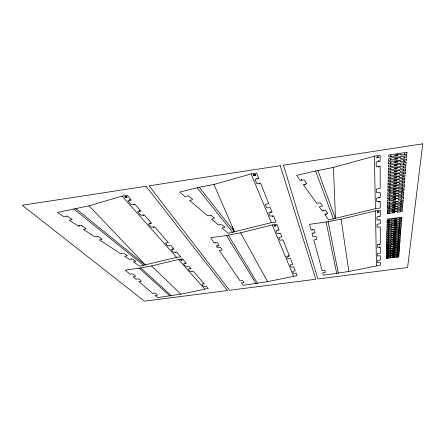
<?xml version="1.0" encoding="UTF-8"?>
<svg xmlns="http://www.w3.org/2000/svg" width="445" height="445" viewBox="0 0 445 445"><rect width="100%" height="100%" fill="white"/><g stroke="black" fill="none" stroke-linecap="round" stroke-linejoin="round"><path stroke-width="0.67" d="M386.254 256.871L386.277 255.964M386.293 255.208L386.421 254.234L399.037 252.588M386.332 253.517L386.355 252.593M386.399 250.869L386.427 251.837L390.443 251.303M386.416 249.99L386.438 249.033M386.46 248.221L386.483 247.253M386.505 246.435L386.527 245.445M386.544 244.617L386.572 243.615M386.588 242.77L386.616 241.757M386.661 239.866L386.688 240.929L390.894 240.361M386.683 238.993L386.833 237.88L400.339 236.072M386.727 237.063L386.755 236M386.772 235.099L386.8 234.02M386.822 233.108L386.85 232.006M386.872 231.083L386.9 229.965M386.944 227.89L387.05 229.058L391.316 228.474L391.839 227.707L396.339 227.2L394.086 227.69L393.992 228.057M386.972 226.933L387.133 225.704L401.312 223.779M387.022 224.808L387.183 223.557L401.485 221.61M387.072 222.645L387.1 221.454M387.128 220.447L387.295 219.157L401.829 217.166M387.289 213.606L387.317 212.332M387.345 211.258L387.378 209.962M387.434 207.548L387.495 208.911L395.01 207.826M387.462 206.43L387.495 205.089M387.523 203.955L387.551 202.592M387.589 201.118L387.767 199.633L403.381 197.435M387.651 198.542L387.834 197.035L403.587 194.81M387.712 195.928L387.895 194.387L403.799 192.134M387.779 193.263L387.962 191.695L404.01 189.409M387.84 190.543L387.879 189.047M387.945 186.255L388.007 187.835L396.106 186.616M387.973 184.959L388.012 183.407M388.084 180.503L388.146 182.144L396.395 180.893M388.151 177.544L388.251 179.218L396.4 178.022L396.584 177.472M388.224 174.529L388.29 176.237L396.701 174.952M388.257 173.133L388.301 171.453M388.335 170.035L388.374 168.316M388.452 165.117L388.513 166.931L396.99 165.668C398.464 164.033 392.907 166.052 394.86 164.9L400.077 164.138L400.439 164.283L400.4 165.073M388.485 163.638L388.53 161.858M388.563 160.345L388.78 158.409L406.658 155.75M387.567 258.2L387.979 257.827L387.601 258.228M387.628 256.264L387.829 256.593L388.057 256.209M387.667 254.89L387.673 254.59M387.728 252.899L387.934 253.238L388.162 252.838M387.873 247.893L387.884 247.576M387.929 246.096L387.94 245.779M387.984 244.277L388.424 243.86M388.051 242.097L388.262 242.469L388.507 242.036M388.107 240.211L388.324 240.595L388.563 240.15M388.151 238.642L388.396 238.192L388.613 238.581M388.212 236.707L388.218 236.356M388.329 232.741L388.58 232.268L388.802 232.674M388.402 230.343L388.624 230.76L388.88 230.282M388.452 228.647L388.707 228.157L388.93 228.58M388.513 226.549L388.524 226.177M388.641 222.25L388.652 221.866M388.707 220.047L388.969 219.53L389.208 219.98M388.913 213.188C389.108 211.77 389.748 213.65 388.952 213.238M388.98 210.835C389.175 209.367 389.87 211.336 388.991 210.858M389.052 208.438L389.069 208.01M389.125 205.996C389.297 204.5 390.043 206.452 389.153 206.041M389.203 203.515L389.214 203.07M389.442 195.466C389.592 193.87 390.415 195.939 389.47 195.511M389.614 189.581L389.62 190.104L390.154 189.998M389.686 187.295L389.698 186.8M389.942 178.651L389.981 178.078L390.538 178.033M388.101 254.835L388.107 254.534M388.218 251.119L387.801 251.52L388.196 251.091M388.324 247.832L388.329 247.515M388.379 246.035L388.39 245.718M388.435 244.216L388.446 243.888M388.68 236.64L388.674 236.267L388.235 236.328M388.997 226.483L389.013 226.11M389.069 224.352C389.114 223.04 388.04 224.853 389.058 224.375M389.136 222.183L389.147 221.794M389.586 207.932L389.542 208.41L389.069 208.471M389.837 200.139C389.959 201.635 388.613 199.933 389.826 200.111M390.087 192.234C390.159 193.836 388.874 191.934 390.076 192.207M390.159 189.987L390.17 189.481L389.62 189.57M390.243 187.212L390.243 186.678L389.72 186.755M390.348 183.88C390.432 185.565 389.08 183.568 390.348 183.857M390.426 181.504C390.582 179.747 389.164 182.216 390.426 181.516M390.538 178.044L390.499 178.617L389.965 178.695M390.198 257.989L390.526 257.438L394.548 257.004M390.265 256.342L390.599 255.792L394.648 255.347M390.332 254.679L390.671 254.112L394.748 253.667M390.404 252.983C390.532 250.824 398.392 252.087 392.79 252.382M390.476 251.269C390.593 249.089 398.531 250.346 392.879 250.657M390.549 249.439C390.693 247.214 398.637 248.533 392.985 248.822M390.621 247.67C390.727 245.445 398.815 246.725 393.063 247.047M390.699 245.874C390.844 243.576 398.937 244.967 393.157 245.245M390.849 242.202C390.933 239.894 399.265 241.229 393.347 241.552M390.927 240.322L391.244 239.699L395.243 239.154L395.622 239.243L393.497 239.649L393.38 239.994L400.033 239.149L400.233 238.042M391.088 236.473C391.066 234.17 399.766 235.377 393.641 235.8M391.166 234.504C391.172 232.145 399.899 233.419 393.758 233.82M391.505 226.31C391.394 223.924 400.617 225.098 394.159 225.598M391.594 224.18L391.934 223.473L396.2 222.873L396.601 222.978L394.32 223.429L394.209 223.818L401.301 222.901L401.518 221.643M391.772 219.802L392.117 219.079L396.456 218.462L396.862 218.573L394.531 219.04L394.437 219.435L401.74 218.462M393.113 245.284L393.219 245.59L399.677 244.717M393.285 241.874L393.302 241.596M393.48 238.081L393.497 237.791M393.58 236.139L393.597 235.844M393.68 234.165L393.697 233.87M393.786 232.162L393.797 231.862M393.903 229.82L394.014 230.165L400.806 229.236L401.017 228.04M394.12 225.637L394.231 225.993L401.223 225.009M394.32 221.643L394.337 221.315M394.804 212.209L394.615 212.643L387.35 213.644M394.91 210.196L394.926 209.84M395.032 207.793L395.049 207.426M395.16 205.345L395.177 204.973M395.282 202.853L395.227 202.431L392.774 202.57L397.73 201.73L398.136 201.819L398.225 202.503L402.925 201.835L403.181 200.367M395.433 200L395.449 199.616M395.566 197.413L395.583 197.024M395.7 194.782L395.716 194.382M395.855 191.695L395.666 192.196L387.806 193.297M395.994 188.958L395.805 189.47L387.873 190.582M396.117 186.589C396.64 185.126 392.256 187.05 393.931 186.032L398.809 185.337L399.109 186.155M396.284 183.323L396.122 183.846L388.018 185.003M396.412 180.865L396.434 180.425M396.718 174.918C397.313 173.339 392.718 175.419 394.448 174.312L399.515 173.578L399.86 173.711L399.827 174.457M396.896 171.397L396.706 171.965L388.29 173.177M397.057 168.266L396.845 168.85L388.363 170.073M397.363 162.303C397.991 160.617 393.196 162.837 395.004 161.641L400.278 160.862L400.639 161.007L400.6 161.819M397.557 158.487L397.379 159.099L388.607 160.395M397.73 155.094L397.53 155.722L388.68 157.029L388.841 155.01L406.925 152.307M397.519 212.176C398.047 209.534 387.968 213.505 394.771 212.17M397.663 209.806C398.103 207.136 388.084 211.169 394.893 209.801M397.813 207.398C398.353 204.694 388.101 208.744 395.015 207.392M398.292 199.594C398.981 196.851 388.179 200.934 395.421 199.583M398.447 197.002C399.115 194.209 388.257 198.359 395.555 196.99M398.609 194.365C399.321 191.506 388.324 195.744 395.688 194.348M398.776 191.678L398.792 190.988L398.425 190.894L393.224 191.817L395.828 191.656M398.943 188.941L398.642 188.14L393.341 189.097L395.967 188.919M399.282 183.312L399.321 182.606L398.926 182.483L393.58 183.462L396.256 183.284M399.643 177.466L399.666 176.715L399.276 176.604L393.825 177.577L396.556 177.433M400.8 158.498L400.828 157.647L400.417 157.524L394.632 158.592L397.535 158.448M401.006 155.105L401.04 154.237L400.622 154.109L394.771 155.244L397.713 155.055M396.979 256.971L397.001 256.682M397.118 255.024L397.513 255.285M397.235 253.339L397.43 253.678L397.669 253.283M397.335 251.937L397.774 251.547L397.368 251.97M397.457 250.207L397.708 249.801L397.897 250.151M397.608 248.054L397.619 248.405L398.014 248.338M397.713 246.586L397.735 246.269M397.841 244.778L397.863 244.455M398.103 241.079L398.559 240.656M398.236 239.188L398.698 238.759L398.258 239.221M398.37 237.268L398.837 236.829M398.509 235.316L398.776 234.854L398.981 235.249M398.648 233.33L398.676 232.98M398.792 231.317L398.815 230.961M398.937 229.27L399.209 228.791L399.415 229.208M399.082 227.195L399.36 226.705L399.566 227.128M399.232 225.081L399.26 224.703M399.382 222.934L399.41 222.55M399.693 218.528L399.983 218.006L400.194 218.462M400.183 211.614L400.478 211.064L400.7 211.542M400.35 209.239C400.556 207.793 401.251 209.667 400.389 209.284M400.522 206.819L400.823 206.252L401.045 206.747M400.695 204.361L400.75 203.882L401.245 203.821M400.873 201.858L400.906 201.413M401.262 196.39L401.318 195.883L401.829 195.817M401.446 193.742L401.479 193.269M401.829 188.296L401.891 187.762L402.419 187.695M402.269 182.138C402.325 183.868 403.348 181.215 402.269 182.127M397.407 256.915L397.43 256.626M397.53 255.258L397.552 254.963M398.03 248.31L398.053 247.999M398.186 246.213L397.747 246.625M398.314 244.4L397.886 244.822M398.425 242.881L398.447 242.558M398.559 241.018L398.587 240.689M398.837 237.202L398.865 236.862M399.148 232.913L398.687 233.375M399.293 230.894L398.815 231.356M399.721 225.014L399.749 224.636M399.877 222.862L399.905 222.483M401.257 203.849L401.201 204.327L400.711 204.394M401.44 201.335L401.384 201.824L400.884 201.885M401.835 195.845L401.779 196.351L401.29 196.434M402.191 190.966L402.224 190.482M402.425 187.729L402.369 188.263L401.846 188.335M402.63 184.92C402.647 186.6 401.362 184.636 402.625 184.898M403.265 176.17C403.331 177.917 401.963 175.842 403.259 176.148M398.753 256.871L398.826 255.975M398.887 255.219L398.954 254.306M399.015 253.539L399.087 252.615M399.148 251.837L399.221 250.897M399.287 250.107L399.36 249.156M399.432 248.271L399.504 247.303M399.571 246.486L399.643 245.507M399.71 244.678L399.788 243.682M399.855 242.842L399.933 241.83M399.999 240.979L400.083 239.955M400.383 236.106L400.183 237.23L393.547 238.114M400.539 234.137L400.378 235.266L393.647 236.173M400.606 233.23L400.695 232.14M400.767 231.216L400.85 230.104M401.179 225.943L401.001 227.15L394.036 228.09M401.257 224.975L401.346 223.813M401.596 220.642L401.574 219.396L387.15 221.404M401.768 218.423L401.863 217.199M402.497 209.128L402.597 207.821M402.792 205.379L402.619 206.775L397.858 207.437M402.986 202.898L402.797 204.322L398.136 204.989C398.42 202.319 388.218 206.246 395.149 204.939M403.298 198.882L403.409 197.469M403.615 194.843L403.431 196.345L398.486 197.04M403.826 192.168L403.637 193.697L398.648 194.404M404.038 189.448L403.849 191L398.826 191.723M404.255 186.672L404.066 188.257L398.993 188.986M404.355 185.393L404.349 183.791L387.99 186.199M404.583 182.539L404.705 180.965M404.933 178.028L404.627 179.741L399.56 180.475L399.482 179.68L399.048 179.574L393.697 180.553L396.406 180.386M405.278 173.656L405.406 171.987M405.517 170.574L405.651 168.878M405.901 165.701L405.595 167.542L400.322 168.327L400.227 167.465L399.721 167.353L394.214 168.388L397.035 168.227M406.151 162.464L405.935 164.311L400.428 165.117M406.413 159.16L406.157 161.062L400.639 161.869M406.674 155.789L406.435 157.725L400.845 158.548M406.797 154.226L406.947 152.346M390.226 187.256L389.703 187.334M402.169 191.011C401.896 191.645 401.201 190.204 402.219 190.454M401.485 193.258C402.363 192.652 401.902 194.293 401.473 193.786M125.206 197.174L126.552 196.918L126.847 197.257L126.308 197.469L127.259 197.324L126.397 196.345L124.956 196.673M394.726 253.733L392.713 254.078M394.648 255.386L392.607 255.764M394.526 257.065L392.534 257.41M378.534 166.814L378.99 166.736M378.99 166.792L378.556 166.875M301.109 179.808L301.543 179.747M301.549 179.808L301.143 179.875M304.63 184.72L305.048 184.653M305.07 184.714L304.653 184.781M256.999 178.306L257.438 178.261M257.438 178.323L257.015 178.373M259.174 183.729L259.607 183.685M259.607 183.752L259.201 183.802M389.219 203.054C390.048 202.486 389.664 204.044 389.219 203.549M389.069 207.987L389.581 207.91M377.805 156.835L377.371 157.435L378.261 157.296L377.972 156.996A3.415 1.496 -10.8 0 1 377.827 156.79M400.912 201.39L401.429 201.307M401.034 206.775L400.561 206.869M400.684 211.57L400.222 211.659M129.484 199.833L129.912 199.816M129.923 199.877L129.501 199.894M388.535 161.83L406.391 159.121M388.457 165.095L406.135 162.425M397.346 162.342L388.53 163.688M406.763 154.287L401.051 155.16M405.501 170.607L400.116 171.453L400.038 170.607L399.588 170.496L394.081 171.536L396.879 171.358M389.186 220.014L388.735 220.086M388.663 221.838L389.13 221.766M389.091 222.239L388.68 222.294M388.535 226.149L388.997 226.077M388.958 226.533L388.541 226.583M388.891 228.63L388.474 228.68M388.407 230.321L388.863 230.254M400.177 218.495L399.721 218.567M388.785 232.707L388.368 232.78M399.421 222.522L399.888 222.45M399.855 222.901L399.421 222.973M399.271 224.675L399.732 224.608M323.087 210.435L323.454 210.379M388.657 236.673L388.224 236.729M399.699 225.048L399.271 225.12M323.443 210.468L323.115 210.502M388.596 238.609L388.19 238.681M399.527 227.178L399.109 227.228M270.504 211.954L270.888 211.915M270.888 211.981L270.538 212.026M399.376 229.258L398.97 229.314M388.39 168.282L405.879 165.662M398.826 230.933L399.282 230.866M325.918 214.39L326.285 214.334L325.946 214.457M398.687 232.958L399.132 232.885M388.313 171.42L405.634 168.839M388.24 174.496L405.389 171.954M398.959 235.283L398.542 235.355M398.82 237.235L398.409 237.307M388.168 177.516L405.139 174.996L404.961 176.748L399.693 177.516M398.542 241.051L398.136 241.118M388.096 180.47L404.906 177.989M388.029 183.373L404.677 180.926M378.756 197.213L379.14 197.152M379.151 197.218L378.767 197.28M387.89 189.019L404.227 186.633M405.228 173.711L399.866 174.507M378.79 201.852L379.168 201.791M379.168 201.863L378.806 201.919M133.761 204.7L134.173 204.689M134.173 204.767L133.778 204.778M404.533 182.595L399.326 183.357M404.31 185.443L399.137 186.188M139.124 210.819L139.524 210.808M139.519 210.88L139.135 210.891M378.89 216.137L379.246 216.081M143.073 215.33L143.468 215.319M143.44 215.408L143.095 215.408M149.937 223.162L150.31 223.145M150.31 223.223L149.971 223.245M153.542 227.284L153.909 227.267L153.553 227.351M388.123 240.183L388.541 240.116M388.068 242.063L388.479 242.002M388.385 244.266L388.007 244.305M387.957 245.746L388.363 245.685M272.245 216.259L272.601 216.22M272.601 216.303L272.268 216.337M388.329 246.091L387.979 246.135M387.901 247.548L388.307 247.487M388.307 247.859L387.912 247.926M398.397 242.92C398.069 243.337 397.73 242.353 398.425 242.525M397.88 244.427L398.292 244.366M387.74 252.871L388.14 252.81M397.752 246.241L398.164 246.18M387.69 254.562L388.084 254.507M388.084 254.857L387.701 254.924M397.624 248.026L398.03 247.965M387.639 256.237L388.034 256.181M395.677 194.815L387.751 195.967M397.847 250.201L397.502 250.246M387.573 202.553L403.159 200.333M395.533 197.458L387.701 198.587M397.252 253.311L397.646 253.255M277.691 229.831L278.03 229.798M387.512 205.056L402.947 202.859M395.399 200.044L387.639 201.157M397.135 254.996L397.53 254.935M387.456 207.515L402.753 205.345M397.018 256.654L397.407 256.598M395.255 202.898L387.573 203.994M397.379 256.949L397.023 257.01M387.395 209.929L402.564 207.787M279.21 233.608L279.543 233.575M403.27 198.921L398.336 199.633M395.127 205.384L387.512 206.469M387.339 212.298L402.375 210.185L402.258 211.559L397.58 212.215M378.923 220.186L379.257 220.13M394.887 210.229L387.384 211.292M402.464 209.172L397.713 209.845M312.04 229.603L312.368 229.564M312.373 229.637L312.084 229.687M313.041 233.347L313.363 233.308M214.98 242.536L215.297 242.514M217.344 246.024L217.661 246.002M78.815 225.582L79.204 225.593M79.199 225.66L78.826 225.66M391.734 219.847L387.172 220.486M394.37 221.282L396.734 220.764L392.117 221.271L391.561 222.083L387.111 222.678M391.567 224.213L387.078 224.842M386.972 227.857L401.145 225.91M391.466 226.349L387.017 226.967M172.56 248.983L172.883 248.966M401.529 220.698L394.381 221.682M386.922 229.932L400.984 228.012M172.855 249.05L172.577 249.05M386.877 231.973L400.811 230.071M386.827 233.987L400.65 232.106M393.931 229.787L396.217 229.297L391.75 229.781L391.244 230.532L386.905 231.111M175.502 252.337L175.814 252.321M175.814 252.393L175.53 252.41M386.777 235.967L400.494 234.103M393.825 231.828L396.095 231.344L391.667 231.823L391.149 232.568L386.877 233.141M391.105 234.554L386.833 235.132M391.06 236.506L386.794 237.096M400.706 231.267L393.853 232.201M379.096 244.083L379.39 244.044M379.357 244.127L379.118 244.155M400.572 233.269L393.747 234.204M393.525 237.758L395.739 237.307L391.411 237.764L390.921 238.47L386.738 239.026M379.118 247.348L379.413 247.309M379.401 247.376L379.118 247.409M288.16 255.897L288.449 255.869M288.455 255.931L288.165 255.958M386.694 239.827L400.189 238.014M386.649 241.718L400.038 239.922M386.605 243.582L399.894 241.802M390.805 242.241L386.661 242.803M386.56 245.412L399.749 243.654M180.62 259.696L181.727 259.502L182.255 260.103L180.815 260.192M393.241 243.421L395.394 242.976L391.211 243.421L390.66 244.116L386.588 244.644M386.516 247.22L399.604 245.479M399.955 241.023L393.341 241.908M390.66 245.913L386.555 246.463M386.471 248.994L399.465 247.275M399.805 242.887L393.235 243.76M390.554 247.72L386.527 248.254M386.432 250.83L399.321 249.128M390.482 249.489L386.483 250.018M386.388 252.56L399.182 250.869M399.532 246.524L393.057 247.387M399.382 248.31L392.991 249.161M390.337 253.033L386.388 253.55M399.237 250.146L392.885 250.991M390.265 254.724L386.343 255.235M399.104 251.876L392.785 252.71M390.198 256.392L386.316 256.899M398.97 253.578L392.707 254.401M398.815 255.263L392.651 256.075M398.687 256.921L392.54 257.722M185.053 263.229L185.337 263.218M386.316 255.931L398.904 254.279M390.143 258.028L386.277 258.534L386.232 257.616L398.776 255.947M125.351 196.657L126.447 196.807L125.39 196.885M66.372 216.131L63.774 216.671L57.31 212.465L89.089 205.801L122.069 196.106L127.226 195.322L131.325 200.039L127.921 200.806L131.292 204.566L134.93 204.177L140.876 211.008L137.583 211.731L140.703 215.208L144.208 214.84L151.6 223.334L148.441 224.002L151.289 227.184L154.643 226.833L168.338 242.57L165.384 243.165L167.837 245.901L170.952 245.579L174.028 249.111L171.153 249.684L173.478 252.276L176.509 251.965L180.731 256.815L176.615 257.377L139.791 266.11L133.355 261.921L135.413 261.549M187.818 195.961L185.087 196.601L179.752 192.068L199.288 187.256L213.939 184.48L251.114 173.917L256.609 173.083L258.767 178.523L255.03 179.352L256.782 183.535L260.586 183.129L268.719 203.665L265.27 204.394L266.755 207.926L270.26 207.559L272.062 212.115L268.713 212.81L270.115 216.137L273.514 215.781L275.972 221.994L271.311 222.65L228.246 233.308L222.022 228.012L224.608 227.456M125.446 197.013L124.973 196.862M315.583 171.019L333.433 167.392L374.39 156.167L380.169 155.288L380.18 161.168L376.153 162.047L376.259 166.569L380.186 166.146L380.225 188.296L376.537 189.036L376.626 192.863L380.23 192.485L380.241 197.385L376.665 198.097L376.748 201.691L380.247 201.324L380.258 207.999L375.396 208.683L328.738 219.919L324.716 214.345L327.904 213.55L325.768 210.468L322.297 210.997L319.293 206.836L322.558 205.996L320.3 202.736L316.734 203.287L303.284 184.647L306.789 183.69L304.13 179.869L300.28 180.481L296.626 175.413L315.583 171.019L333.427 218.946M253.617 175.397L253.934 175.308M181.076 259.969L181.949 260.069L181.404 260.141M226.499 235.522L240.623 232.818L272.262 224.942L276.885 224.291L279.132 229.976L275.995 230.599L277.218 233.514L280.4 233.18L281.852 236.851L278.793 237.446L279.955 240.205L283.059 239.888L289.439 256.009L286.602 256.492L287.598 258.89L290.463 258.601L292.76 264.397L290.023 264.892L290.947 267.083L293.711 266.805L295.302 270.816L292.638 271.294L293.511 273.358L296.198 273.085L297.204 275.627L267.584 281.663L243.126 285.278L241.513 282.914L244.027 282.514L242.759 280.578L240.066 280.801L219.335 250.463L222.227 249.962L220.52 247.359L217.394 247.62L216.242 245.935L219.19 245.423L217.41 242.714L214.223 242.981L210.641 237.741L226.499 235.522L256.042 283.621M326.107 221.999L341.104 219.163L375.441 210.847L380.264 210.168L380.275 216.281L376.932 216.915L377.01 220.064L380.28 219.724L380.286 223.663L377.032 224.291L377.11 227.25L380.291 226.922L380.325 244.199L377.321 244.739L377.388 247.27L380.325 246.975L380.336 253.172L377.449 253.695L377.51 256.031L380.341 255.747L380.353 260.03L377.549 260.514L377.605 262.734L380.353 262.455L380.358 265.164L348.858 271.478L323.387 275.227L322.725 272.791L325.356 272.373L324.85 270.31L322.113 270.538L313.797 239.877L316.823 239.36L316.145 236.607L312.98 236.868L311.995 233.236L315.099 232.702L314.387 229.792L311.133 230.065L309.575 224.313L326.107 221.999L336.737 273.514M139.257 268.213L151.545 265.949L178.456 259.446L182.539 258.89L186.416 263.345C180.32 262.094 186.277 268.346 188.608 265.865L191.128 268.758C185.281 267.428 190.922 273.619 193.213 271.161L204.383 283.999C198.982 282.72 204.066 288.338 206.191 286.074L208.282 288.477L180.837 294.156L157.619 297.588L155.071 295.43C160.601 296.398 154.548 291.475 152.785 293.494L138.718 281.574C144.731 282.581 138.022 277.179 136.092 279.349L132.933 276.668C139.124 277.68 132.132 272.079 130.179 274.337L125.201 270.115L139.257 268.213L169.979 296.003M180.909 259.702L181.705 259.791L181.015 259.869M192.318 199.827L189.614 200.45L207.581 215.736L210.034 215.191M214.039 218.523L211.514 219.079L218.356 224.897L220.915 224.347M71.901 219.696L69.264 220.242L78.353 226.149L80.873 225.643M210.313 215.13L210.986 215.191M188.001 195.917L188.608 195.945M85.818 228.997L83.454 229.47L94.802 236.851L97.288 236.362M101.772 239.455L99.485 239.894L120.651 253.661L123.02 253.222M127.025 255.875L124.711 256.303L129.495 259.413L131.803 258.99M66.539 216.098L67.195 216.148M126.308 197.469L125.212 197.268M126.174 197.358L125.857 197.374M131.926 258.968L132.282 258.979M81.124 225.598L81.696 225.671M97.472 236.334L97.805 236.34M274.176 225.637L274.459 225.621M253.478 174.941L253.817 174.924M67.329 216.226L71.951 219.257M81.919 225.81L86.191 228.619M98.078 236.434L102.044 239.037M123.71 253.277L127.203 255.575M132.504 259.062L135.736 261.187M73.82 209.011L143.702 265.404M75.617 208.427L145.209 265.003M188.769 196.039L192.613 199.349M211.052 215.241L214.479 218.195M221.788 224.497L224.897 227.178M140.792 267.846L171.347 295.708M151.545 265.949L180.837 294.156M89.089 205.801L145.331 264.986M122.069 196.106L176.615 257.377M178.456 259.446L204.711 288.933M197.268 187.912L232.635 232.379M199.288 187.256L234.393 231.884M228.302 235.071L257.522 283.298M240.623 232.818L267.584 281.663M232.307 226.766L234.526 231.867L213.939 184.48M251.114 173.917L271.311 222.65M272.262 224.942L293.466 276.106M317.836 170.318L335.363 218.417M328.06 221.527L338.322 273.18M341.104 219.163L348.858 271.478M333.433 167.392L335.502 218.4M374.39 156.167L375.396 208.683M375.441 210.847L376.492 265.665M274.326 225.604A0.795 0.295 -5.6 0 1 275.483 225.426A0.795 0.295 -5.6 0 1 275.566 225.86A0.795 0.295 -5.6 0 1 274.393 225.949M274.07 225.632A1.035 0.389 -5.6 0 1 275.594 225.326A1.035 0.389 -5.6 0 1 275.755 225.91A1.035 0.389 -5.6 0 1 274.17 225.988M253.656 174.896A0.946 0.423 -5.2 0 1 255.03 174.668A0.946 0.423 -5.2 0 1 255.169 175.286A0.946 0.423 -5.2 0 1 253.772 175.386M253.35 174.93A1.235 0.551 -5.2 0 1 255.152 174.523A1.235 0.551 -5.2 0 1 255.408 175.358A1.235 0.551 -5.2 0 1 253.505 175.441M387.834 249.35C388.007 250.39 388.541 248.799 387.868 249.306M388.279 234.387C388.463 235.572 389.047 233.725 388.29 234.365M389.375 197.63C389.503 199.188 390.36 196.801 389.386 197.597M390.048 175.124C390.209 176.938 391.06 174.145 390.048 175.124M390.137 172.065C390.248 173.9 391.227 171.103 390.137 172.065M390.232 168.939C390.287 170.802 391.394 168.01 390.237 168.928M390.326 165.757C390.399 167.654 391.478 164.806 390.332 165.729M390.426 162.503C390.454 164.444 391.639 161.557 390.426 162.492M390.526 159.188C390.604 161.168 391.717 158.159 390.532 159.165M390.627 155.806C390.671 157.83 391.861 154.771 390.627 155.789M399.566 220.358C399.666 221.666 400.433 219.685 399.599 220.314M401.106 198.531C401.234 200.061 402.019 197.736 401.123 198.503M402.475 179.224C402.558 180.993 403.515 178.261 402.475 179.224M402.897 173.227C402.992 175.052 403.96 172.209 402.897 173.227M403.114 170.135C403.081 171.97 404.305 169.256 403.12 170.112M403.337 166.986C403.42 168.872 404.41 165.974 403.337 166.986M403.565 163.771C403.609 165.685 404.711 162.77 403.57 163.749M403.799 160.495C403.793 162.458 405.028 159.449 403.799 160.478M404.032 157.146C403.954 159.143 405.328 156.184 404.038 157.135M404.277 153.731C404.282 155.761 405.484 152.707 404.282 153.703M422.75 143.841L407.598 267.512L317.902 278.976L283.482 165.201L422.75 143.841M378.5 160.94L378.962 160.918L378.5 160.94M378.289 211.492L377.933 211.915L378.673 211.814L378.434 211.603A2.842 1.046 -9.3 0 1 378.345 211.509M377.265 157.58L376.57 158.042L378.005 156.64L379.023 157.669L377.265 157.58M377.844 212.02L377.26 212.348L378.461 211.353L379.307 212.059L377.844 212.02M146.043 186.277L22.25 205.262L144.414 301.159L227.501 290.535L146.043 186.277M280.261 165.696L149.075 185.815L229.514 290.279L315.811 279.249L280.261 165.696"/></g></svg>
